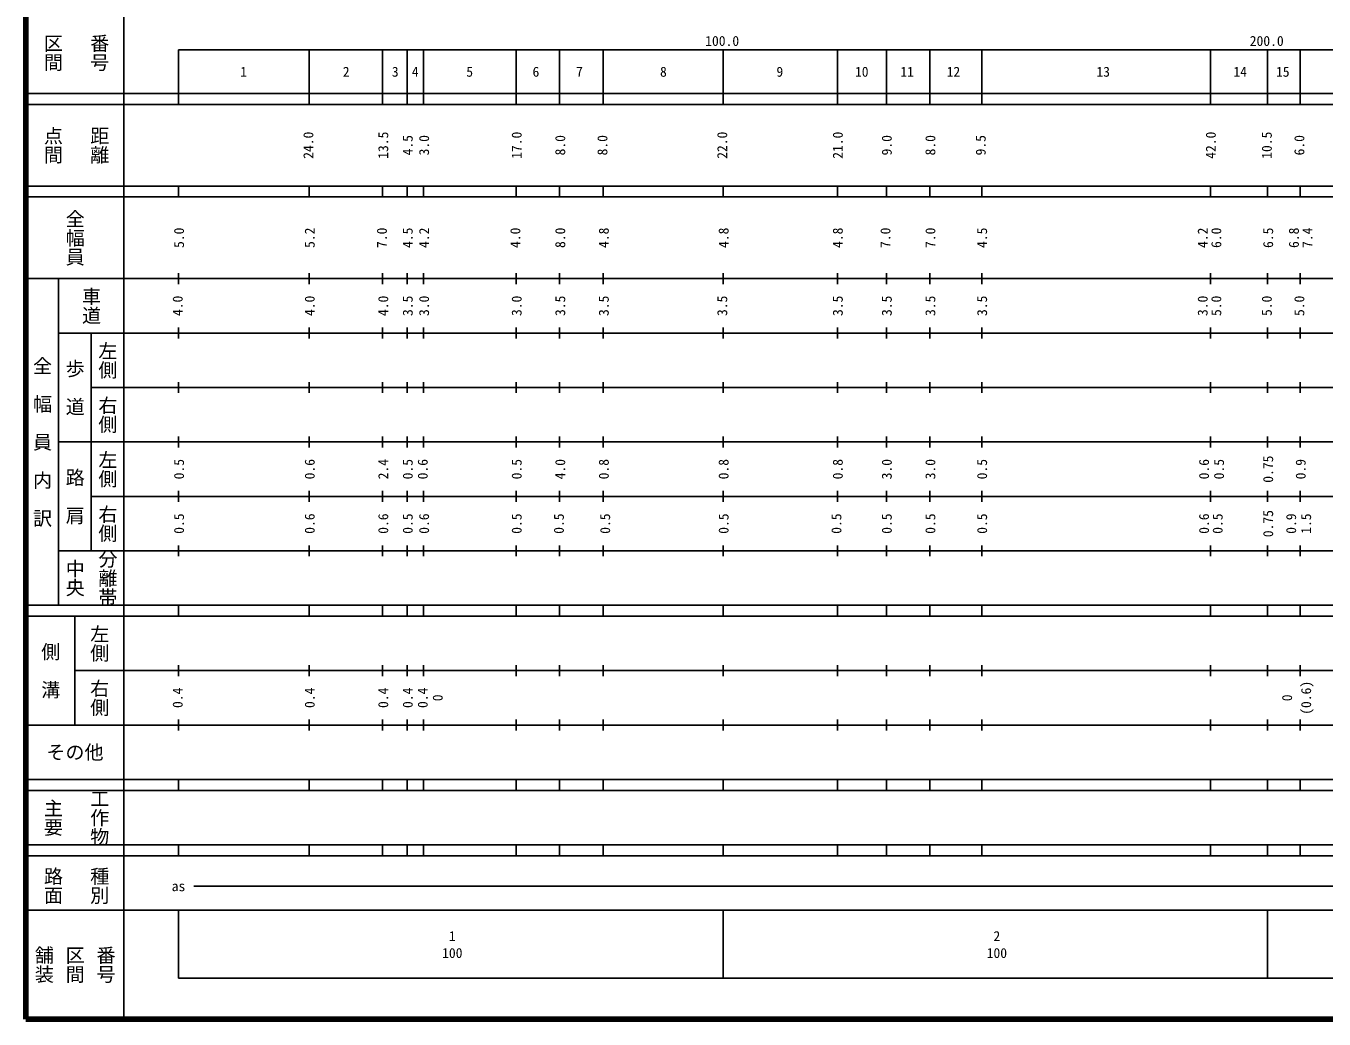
# Model space of a CAD drawing. Units: millimetres on the paper. Extents: x 40 to 680, y 20 to 380.
# Drawn here: x 40 to 278.4, y 20 to 202.4 of the extents above; entities that cross this region are included whole.
import ezdxf
from ezdxf.enums import TextEntityAlignment as Align

# ---------------------------------------------------------------- set-up
doc = ezdxf.new("R2010")
doc.units = ezdxf.units.MM
doc.layers.add('M-TTL', color=2, linetype='Continuous', lineweight=140)
doc.layers.add('M-TTL-BAND', color=7, linetype='Continuous', lineweight=25)
doc.styles.add('@ＭＳ ゴシック', font='')
doc.styles.add('ＭＳ ゴシック', font='')
doc.styles.get('@ＭＳ ゴシック').set_extended_font_data('@MS Gothic')
doc.styles.get('ＭＳ ゴシック').set_extended_font_data('MS Gothic')

msp = doc.modelspace()

# ---------------------------------------------------------------- linework, layer by layer
at = {"layer": 'M-TTL'}
for p, q in [((40, 380), (40, 20)), ((40, 20), (680, 20))]:
    msp.add_line(p, q, dxfattribs=at)
at = {"layer": 'M-TTL-BAND'}
for p, q in [((58, 370), (58, 20)), ((68, 198), (579, 198)), ((68, 198), (68, 188)), ((92, 198), (92, 188)), ((105.5, 198), (105.5, 188)), ((110, 198), (110, 188)), ((113, 198), (113, 188)), ((130, 198), (130, 188)), ((138, 198), (138, 188)), ((146, 198), (146, 188)), ((168, 198), (168, 188)), ((189, 198), (189, 188)), ((198, 198), (198, 188)), ((206, 198), (206, 188)), ((215.5, 198), (215.5, 188)), ((257.5, 198), (257.5, 188)), ((268, 198), (268, 188)), ((274, 198), (274, 188)), ((40, 190), (579, 190)), ((40, 188), (579, 188)), ((40, 173), (579, 173)), ((68, 171), (68, 173)), ((92, 173), (92, 171)), ((105.5, 173), (105.5, 171)), ((110, 173), (110, 171)), ((113, 173), (113, 171)), ((130, 173), (130, 171)), ((138, 173), (138, 171)), ((146, 173), (146, 171)), ((168, 171), (168, 173)), ((189, 173), (189, 171)), ((198, 173), (198, 171)), ((206, 173), (206, 171)), ((215.5, 173), (215.5, 171)), ((257.5, 173), (257.5, 171)), ((268, 171), (268, 173)), ((274, 173), (274, 171)), ((40, 171), (579, 171)), ((40, 156), (579, 156)), ((46, 96), (46, 156)), ((68, 155), (68, 157)), ((92, 157), (92, 155)), ((105.5, 157), (105.5, 155)), ((110, 157), (110, 155)), ((113, 157), (113, 155)), ((130, 157), (130, 155)), ((138, 157), (138, 155)), ((146, 157), (146, 155)), ((168, 155), (168, 157)), ((189, 157), (189, 155)), ((198, 157), (198, 155)), ((206, 157), (206, 155)), ((215.5, 157), (215.5, 155)), ((257.5, 157), (257.5, 155)), ((268, 155), (268, 157)), ((274, 157), (274, 155)), ((46, 146), (579, 146)), ((52, 146), (52, 106)), ((68, 145), (68, 147)), ((92, 147), (92, 145)), ((105.5, 147), (105.5, 145)), ((110, 147), (110, 145)), ((113, 147), (113, 145)), ((130, 147), (130, 145)), ((138, 147), (138, 145)), ((146, 147), (146, 145)), ((168, 145), (168, 147)), ((189, 147), (189, 145)), ((198, 147), (198, 145)), ((206, 147), (206, 145)), ((215.5, 147), (215.5, 145)), ((257.5, 147), (257.5, 145)), ((268, 145), (268, 147)), ((274, 147), (274, 145)), ((52, 136), (579, 136)), ((68, 135), (68, 137)), ((92, 137), (92, 135)), ((105.5, 137), (105.5, 135)), ((110, 137), (110, 135)), ((113, 137), (113, 135)), ((130, 137), (130, 135)), ((138, 137), (138, 135)), ((146, 137), (146, 135)), ((168, 135), (168, 137)), ((189, 137), (189, 135)), ((198, 137), (198, 135)), ((206, 137), (206, 135)), ((215.5, 137), (215.5, 135)), ((257.5, 137), (257.5, 135)), ((268, 135), (268, 137)), ((274, 137), (274, 135)), ((68, 125), (68, 127)), ((92, 127), (92, 125)), ((105.5, 127), (105.5, 125)), ((110, 127), (110, 125)), ((113, 127), (113, 125)), ((130, 127), (130, 125)), ((138, 127), (138, 125)), ((146, 127), (146, 125)), ((168, 125), (168, 127)), ((189, 127), (189, 125)), ((198, 127), (198, 125)), ((206, 127), (206, 125)), ((215.5, 127), (215.5, 125)), ((257.5, 127), (257.5, 125)), ((268, 125), (268, 127)), ((274, 127), (274, 125)), ((46, 126), (579, 126)), ((68, 115), (68, 117)), ((92, 117), (92, 115)), ((105.5, 117), (105.5, 115)), ((110, 117), (110, 115)), ((113, 117), (113, 115)), ((130, 117), (130, 115)), ((138, 117), (138, 115)), ((146, 117), (146, 115)), ((168, 115), (168, 117)), ((189, 117), (189, 115)), ((198, 117), (198, 115)), ((206, 117), (206, 115)), ((215.5, 117), (215.5, 115)), ((257.5, 117), (257.5, 115)), ((268, 115), (268, 117)), ((274, 117), (274, 115)), ((52, 116), (579, 116)), ((46, 106), (579, 106)), ((68, 105), (68, 107)), ((92, 107), (92, 105)), ((105.5, 107), (105.5, 105)), ((110, 107), (110, 105)), ((113, 107), (113, 105)), ((130, 107), (130, 105)), ((138, 107), (138, 105)), ((146, 107), (146, 105)), ((168, 105), (168, 107)), ((189, 107), (189, 105)), ((198, 107), (198, 105)), ((206, 107), (206, 105)), ((215.5, 107), (215.5, 105)), ((257.5, 107), (257.5, 105)), ((268, 105), (268, 107)), ((274, 107), (274, 105)), ((40, 96), (579, 96)), ((68, 94), (68, 96)), ((92, 96), (92, 94)), ((105.5, 96), (105.5, 94)), ((110, 96), (110, 94)), ((113, 96), (113, 94)), ((130, 96), (130, 94)), ((138, 96), (138, 94)), ((146, 96), (146, 94)), ((168, 94), (168, 96)), ((189, 96), (189, 94)), ((198, 96), (198, 94)), ((206, 96), (206, 94)), ((215.5, 96), (215.5, 94)), ((257.5, 96), (257.5, 94)), ((268, 94), (268, 96)), ((274, 96), (274, 94)), ((40, 94), (579, 94)), ((49, 94), (49, 74)), ((49, 84), (579, 84)), ((68, 83), (68, 85)), ((92, 85), (92, 83)), ((105.5, 85), (105.5, 83)), ((110, 85), (110, 83)), ((113, 85), (113, 83)), ((130, 85), (130, 83)), ((138, 85), (138, 83)), ((146, 85), (146, 83)), ((168, 83), (168, 85)), ((189, 85), (189, 83)), ((198, 85), (198, 83)), ((206, 85), (206, 83)), ((215.5, 85), (215.5, 83)), ((257.5, 85), (257.5, 83)), ((268, 83), (268, 85)), ((274, 85), (274, 83)), ((40, 74), (579, 74)), ((68, 73), (68, 75)), ((92, 75), (92, 73)), ((105.5, 75), (105.5, 73)), ((110, 75), (110, 73)), ((113, 75), (113, 73)), ((130, 75), (130, 73)), ((138, 75), (138, 73)), ((146, 75), (146, 73)), ((168, 73), (168, 75)), ((189, 75), (189, 73)), ((198, 75), (198, 73)), ((206, 75), (206, 73)), ((215.5, 75), (215.5, 73)), ((257.5, 75), (257.5, 73)), ((268, 73), (268, 75)), ((274, 75), (274, 73)), ((40, 64), (579, 64)), ((40, 62), (579, 62)), ((68, 62), (68, 64)), ((92, 64), (92, 62)), ((105.5, 64), (105.5, 62)), ((110, 64), (110, 62)), ((113, 64), (113, 62)), ((130, 64), (130, 62)), ((138, 64), (138, 62)), ((146, 64), (146, 62)), ((168, 62), (168, 64)), ((189, 64), (189, 62)), ((198, 64), (198, 62)), ((206, 64), (206, 62)), ((215.5, 64), (215.5, 62)), ((257.5, 64), (257.5, 62)), ((268, 62), (268, 64)), ((274, 64), (274, 62)), ((40, 52), (579, 52)), ((68, 50), (68, 52)), ((92, 52), (92, 50)), ((105.5, 52), (105.5, 50)), ((110, 52), (110, 50)), ((113, 52), (113, 50)), ((130, 52), (130, 50)), ((138, 52), (138, 50)), ((146, 52), (146, 50)), ((168, 50), (168, 52)), ((189, 52), (189, 50)), ((198, 52), (198, 50)), ((206, 52), (206, 50)), ((215.5, 52), (215.5, 50)), ((257.5, 52), (257.5, 50)), ((268, 50), (268, 52)), ((274, 52), (274, 50)), ((40, 50), (579, 50)), ((70.805, 44.406), (565.903, 44.406)), ((40, 40), (579, 40)), ((68, 40), (68, 27.5)), ((168, 40), (168, 27.5)), ((268, 40), (268, 27.5)), ((68, 27.5), (579, 27.5))]:
    msp.add_line(p, q, dxfattribs=at)

# ---------------------------------------------------------------- texts
for s, height, rotation, style, p in [('区間', 2.566, 270, '@ＭＳ ゴシック', (45, 197.5)), ('番号', 2.566, 270, '@ＭＳ ゴシック', (53.5, 197.5)), ('点間', 2.566, 270, '@ＭＳ ゴシック', (45, 180.5)), ('距離', 2.566, 270, '@ＭＳ ゴシック', (53.5, 180.5)), ('24.0', 1.833, 90, 'ＭＳ ゴシック', (91.85, 180.5)), ('13.5', 1.833, 90, 'ＭＳ ゴシック', (105.6, 180.5)), ('4.5', 1.833, 90, 'ＭＳ ゴシック', (110.1, 180.5)), ('3.0', 1.833, 90, 'ＭＳ ゴシック', (113.1, 180.5)), ('17.0', 1.833, 90, 'ＭＳ ゴシック', (130.101, 180.5)), ('8.0', 1.833, 90, 'ＭＳ ゴシック', (138.101, 180.5)), ('8.0', 1.833, 90, 'ＭＳ ゴシック', (145.852, 180.5)), ('22.0', 1.833, 90, 'ＭＳ ゴシック', (167.85, 180.5)), ('21.0', 1.833, 90, 'ＭＳ ゴシック', (189.069, 180.5)), ('9.0', 1.833, 90, 'ＭＳ ゴシック', (198.069, 180.5)), ('8.0', 1.833, 90, 'ＭＳ ゴシック', (206.069, 180.5)), ('9.5', 1.833, 90, 'ＭＳ ゴシック', (215.32, 180.5)), ('42.0', 1.833, 90, 'ＭＳ ゴシック', (257.571, 180.5)), ('10.5', 1.833, 90, 'ＭＳ ゴシック', (267.85, 180.5)), ('6.0', 1.833, 90, 'ＭＳ ゴシック', (273.822, 180.5)), ('全幅員', 2.566, 270, '@ＭＳ ゴシック', (49, 163.5)), ('5.0', 1.833, 90, 'ＭＳ ゴシック', (68.099, 163.5)), ('5.2', 1.833, 90, 'ＭＳ ゴシック', (92.1, 163.5)), ('7.0', 1.833, 90, 'ＭＳ ゴシック', (105.35, 163.5)), ('4.5', 1.833, 90, 'ＭＳ ゴシック', (110.1, 163.5)), ('4.2', 1.833, 90, 'ＭＳ ゴシック', (113.1, 163.5)), ('4.0', 1.833, 90, 'ＭＳ ゴシック', (129.851, 163.5)), ('8.0', 1.833, 90, 'ＭＳ ゴシック', (138.101, 163.5)), ('4.8', 1.833, 90, 'ＭＳ ゴシック', (146.102, 163.5)), ('4.8', 1.833, 90, 'ＭＳ ゴシック', (168.099, 163.5)), ('4.8', 1.833, 90, 'ＭＳ ゴシック', (189.069, 163.5)), ('7.0', 1.833, 90, 'ＭＳ ゴシック', (197.819, 163.5)), ('7.0', 1.833, 90, 'ＭＳ ゴシック', (206.069, 163.5)), ('4.5', 1.833, 90, 'ＭＳ ゴシック', (215.57, 163.5)), ('4.2', 1.833, 90, 'ＭＳ ゴシック', (256.071, 163.5)), ('6.0', 1.833, 90, 'ＭＳ ゴシック', (258.571, 163.5)), ('6.5', 1.833, 90, 'ＭＳ ゴシック', (268.099, 163.5)), ('6.8', 1.833, 90, 'ＭＳ ゴシック', (272.822, 163.5)), ('7.4', 1.833, 90, 'ＭＳ ゴシック', (275.322, 163.5)), ('車道', 2.566, 270, '@ＭＳ ゴシック', (52, 151)), ('4.0', 1.833, 90, 'ＭＳ ゴシック', (67.849, 151)), ('4.0', 1.833, 90, 'ＭＳ ゴシック', (92.1, 151)), ('4.0', 1.833, 90, 'ＭＳ ゴシック', (105.6, 151)), ('3.5', 1.833, 90, 'ＭＳ ゴシック', (110.1, 151)), ('3.0', 1.833, 90, 'ＭＳ ゴシック', (113.1, 151)), ('3.0', 1.833, 90, 'ＭＳ ゴシック', (130.101, 151)), ('3.5', 1.833, 90, 'ＭＳ ゴシック', (138.101, 151)), ('3.5', 1.833, 90, 'ＭＳ ゴシック', (146.102, 151)), ('3.5', 1.833, 90, 'ＭＳ ゴシック', (167.849, 151)), ('3.5', 1.833, 90, 'ＭＳ ゴシック', (189.069, 151)), ('3.5', 1.833, 90, 'ＭＳ ゴシック', (198.069, 151)), ('3.5', 1.833, 90, 'ＭＳ ゴシック', (206.069, 151)), ('3.5', 1.833, 90, 'ＭＳ ゴシック', (215.57, 151)), ('3.0', 1.833, 90, 'ＭＳ ゴシック', (256.071, 151)), ('5.0', 1.833, 90, 'ＭＳ ゴシック', (258.571, 151)), ('5.0', 1.833, 90, 'ＭＳ ゴシック', (267.849, 151)), ('5.0', 1.833, 90, 'ＭＳ ゴシック', (273.822, 151)), ('左側', 2.566, 270, '@ＭＳ ゴシック', (55, 141)), ('全\u3000幅\u3000員\u3000内\u3000訳', 2.566, 270, '@ＭＳ ゴシック', (43, 126)), ('歩\u3000道', 2.566, 270, '@ＭＳ ゴシック', (49, 136)), ('右側', 2.566, 270, '@ＭＳ ゴシック', (55, 131)), ('左側', 2.566, 270, '@ＭＳ ゴシック', (55, 121)), ('0.5', 1.833, 90, 'ＭＳ ゴシック', (68.099, 121)), ('0.6', 1.833, 90, 'ＭＳ ゴシック', (92.1, 121)), ('2.4', 1.833, 90, 'ＭＳ ゴシック', (105.6, 121)), ('0.5', 1.833, 90, 'ＭＳ ゴシック', (110.1, 121)), ('0.6', 1.833, 90, 'ＭＳ ゴシック', (112.85, 121)), ('0.5', 1.833, 90, 'ＭＳ ゴシック', (130.101, 121)), ('4.0', 1.833, 90, 'ＭＳ ゴシック', (138.101, 121)), ('0.8', 1.833, 90, 'ＭＳ ゴシック', (146.102, 121)), ('0.8', 1.833, 90, 'ＭＳ ゴシック', (168.099, 121)), ('0.8', 1.833, 90, 'ＭＳ ゴシック', (189.069, 121)), ('3.0', 1.833, 90, 'ＭＳ ゴシック', (198.069, 121)), ('3.0', 1.833, 90, 'ＭＳ ゴシック', (206.069, 121)), ('0.5', 1.833, 90, 'ＭＳ ゴシック', (215.57, 121)), ('0.6', 1.833, 90, 'ＭＳ ゴシック', (256.321, 121)), ('0.5', 1.833, 90, 'ＭＳ ゴシック', (259.071, 121)), ('0.75', 1.833, 90, 'ＭＳ ゴシック', (268.099, 121)), ('0.9', 1.833, 90, 'ＭＳ ゴシック', (274.072, 121)), ('路\u3000肩', 2.566, 270, '@ＭＳ ゴシック', (49, 116)), ('右側', 2.566, 270, '@ＭＳ ゴシック', (55, 111)), ('0.5', 1.833, 90, 'ＭＳ ゴシック', (68.099, 111)), ('0.6', 1.833, 90, 'ＭＳ ゴシック', (92.1, 111)), ('0.6', 1.833, 90, 'ＭＳ ゴシック', (105.6, 111)), ('0.5', 1.833, 90, 'ＭＳ ゴシック', (110.1, 111)), ('0.6', 1.833, 90, 'ＭＳ ゴシック', (113.1, 111)), ('0.5', 1.833, 90, 'ＭＳ ゴシック', (130.101, 111)), ('0.5', 1.833, 90, 'ＭＳ ゴシック', (137.851, 111)), ('0.5', 1.833, 90, 'ＭＳ ゴシック', (146.352, 111)), ('0.5', 1.833, 90, 'ＭＳ ゴシック', (168.099, 111)), ('0.5', 1.833, 90, 'ＭＳ ゴシック', (188.819, 111)), ('0.5', 1.833, 90, 'ＭＳ ゴシック', (198.069, 111)), ('0.5', 1.833, 90, 'ＭＳ ゴシック', (206.069, 111)), ('0.5', 1.833, 90, 'ＭＳ ゴシック', (215.57, 111)), ('0.6', 1.833, 90, 'ＭＳ ゴシック', (256.321, 111)), ('0.5', 1.833, 90, 'ＭＳ ゴシック', (258.821, 111)), ('0.75', 1.833, 90, 'ＭＳ ゴシック', (268.099, 111)), ('0.9', 1.833, 90, 'ＭＳ ゴシック', (272.322, 111)), ('1.5', 1.833, 90, 'ＭＳ ゴシック', (275.072, 111)), ('分離帯', 2.566, 270, '@ＭＳ ゴシック', (55, 101)), ('中央', 2.566, 270, '@ＭＳ ゴシック', (49, 101)), ('左側', 2.566, 270, '@ＭＳ ゴシック', (53.5, 89)), ('側\u3000溝', 2.566, 270, '@ＭＳ ゴシック', (44.5, 84)), ('右側', 2.566, 270, '@ＭＳ ゴシック', (53.5, 79)), ('(0.6)', 1.833, 90, 'ＭＳ ゴシック', (275.072, 79)), ('0.4', 1.833, 90, 'ＭＳ ゴシック', (67.849, 79)), ('0.4', 1.833, 90, 'ＭＳ ゴシック', (92.1, 79)), ('0.4', 1.833, 90, 'ＭＳ ゴシック', (105.6, 79)), ('0.4', 1.833, 90, 'ＭＳ ゴシック', (110.1, 79)), ('0.4', 1.833, 90, 'ＭＳ ゴシック', (112.85, 79)), ('0', 1.833, 90, 'ＭＳ ゴシック', (115.6, 79)), ('0', 1.833, 90, 'ＭＳ ゴシック', (271.572, 79)), ('主要', 2.566, 270, '@ＭＳ ゴシック', (45, 57)), ('工作物', 2.566, 270, '@ＭＳ ゴシック', (53.5, 57)), ('路面', 2.566, 270, '@ＭＳ ゴシック', (45, 44.5)), ('種別', 2.566, 270, '@ＭＳ ゴシック', (53.5, 44.5)), ('舗装', 2.566, 270, '@ＭＳ ゴシック', (43.333, 30)), ('区間', 2.566, 270, '@ＭＳ ゴシック', (49, 30)), ('番号', 2.566, 270, '@ＭＳ ゴシック', (54.667, 30))]:
    msp.add_text(s, height=height, rotation=rotation, dxfattribs=dict(at, style=style)).set_placement(p, align=Align.MIDDLE_CENTER)
at = {"layer": 'M-TTL-BAND', "style": 'ＭＳ ゴシック'}
for s, p in [('100.0', (167.844, 198.195)), ('200.0', (267.844, 198.195))]:
    msp.add_text(s, height=1.833, dxfattribs=at).set_placement(p, align=Align.BOTTOM_CENTER)
for s, height, p in [('1', 1.833, (79.974, 194)), ('2', 1.833, (98.808, 194)), ('3', 1.833, (107.808, 194)), ('4', 1.833, (111.475, 194)), ('5', 1.833, (121.476, 194)), ('6', 1.833, (133.643, 194)), ('7', 1.833, (141.643, 194)), ('8', 1.833, (157.056, 194)), ('9', 1.833, (178.433, 194)), ('10', 1.833, (193.478, 194)), ('11', 1.833, (201.812, 194)), ('12', 1.833, (210.312, 194)), ('13', 1.833, (237.813, 194)), ('14', 1.833, (262.972, 194)), ('15', 1.833, (270.792, 194)), ('その他', 2.566, (49, 69)), ('as', 1.833, (68.006, 44.406)), ('1', 1.833, (118.288, 35.238)), ('2', 1.833, (218.288, 35.238)), ('100', 1.833, (118.288, 32.131)), ('100', 1.833, (218.288, 32.131))]:
    msp.add_text(s, height=height, dxfattribs=at).set_placement(p, align=Align.MIDDLE_CENTER)

doc.saveas('drawing.dxf')
